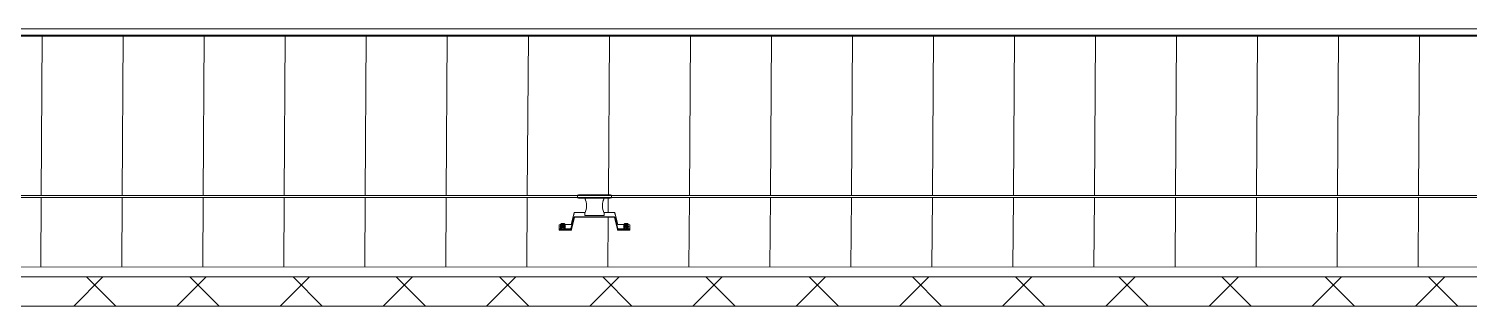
# Model space of a CAD drawing. Header units: millimetres. Extents: x 900982 to 1200730, y -305 to 27743.
# Drawn here: x 920833 to 926754, y 16569 to 17711 of the extents above; entities that cross this region are included whole.
import ezdxf

# ---------------------------------------------------------------- set-up
doc = ezdxf.new("R2010")
doc.units = ezdxf.units.MM
for name, color, linetype, lineweight in [('A-ROOF', 132, 'Continuous', 5), ('A-ROOF-PATT', 132, 'Continuous', 15), ('Q-SPCQ', 91, 'Continuous', 5)]:
    doc.layers.add(name, color=color, linetype=linetype, lineweight=lineweight)

# ---------------------------------------------------------------- blocks, each defined once
blk = doc.blocks.new('Static Line_Sayfa_Metal Deck_Pan Mount - Up to 15 _ pitch - Max 2 Users-1845519-SECTION - GRIDS 2A')
at = {"layer": 'Q-SPCQ'}
for p, q in [((1010152.4, 17024.9), (917357.6, 17024.9)), ((917357.6, 17016.9), (1010152.4, 17016.9)), ((923092.4, 17027.2), (923088.1, 17026.2)), ((923088.1, 17015.7), (923092.4, 17014.7)), ((923221.5, 17027.4), (923094.7, 17027.4)), ((923094.7, 17014.4), (923221.5, 17014.4)), ((923118.1, 17014.5), (923118.1, 17016.4)), ((923118.1, 17013.3), (923118.1, 17014.5)), ((923198.1, 17014.5), (923118.1, 17014.5)), ((923118.1, 17013.6), (923118.1, 17013.3)), ((923198.1, 17016.4), (923198.1, 17014.5)), ((923198.1, 17014.5), (923198.1, 17013.3)), ((923198.1, 17013.3), (923198.1, 17013.6)), ((923228.1, 17026.2), (923223.8, 17027.2)), ((923223.8, 17014.7), (923228.1, 17015.7)), ((923074.2, 16936.8), (923061.7, 16888.4)), ((923061.9, 16905.9), (923074.3, 16954.2)), ((923063.3, 16886.5), (923075.8, 16934.8)), ((923075.3, 16949.8), (923074.3, 16946)), ((923241, 16937.5), (923075.2, 16937.5)), ((923075.3, 16954.9), (923119.8, 16954.9)), ((923076.8, 16935.5), (923239.4, 16935.5)), ((923118.1, 16951.6), (923118.1, 16951.8)), ((923118.1, 16951.8), (923118.1, 16949.8)), ((923118.1, 16949.6), (923118.1, 16951.6)), ((923118.1, 16943.2), (923198.1, 16943.2)), ((923196.4, 16954.9), (923241.1, 16954.9)), ((923198.1, 16949.8), (923198.1, 16951.8)), ((923198.1, 16951.8), (923198.1, 16951.6)), ((923198.1, 16951.6), (923198.1, 16949.6)), ((923240.4, 16934.8), (923252.9, 16886.5)), ((923242, 16946.4), (923241.1, 16950.1)), ((923254.5, 16888.4), (923242, 16936.8)), ((923242.1, 16954.2), (923254.6, 16905.9)), ((923013.1, 16888.6), (923013.2, 16904.3)), ((923013.1, 16888.6), (923013.1, 16886.6)), ((923013.1, 16885.7), (923013.1, 16888.6)), ((923063.1, 16885.7), (923013.1, 16885.7)), ((923013.1, 16885.7), (923013.1, 16882.7)), ((923013.1, 16882.7), (923063.1, 16882.7)), ((923023.5, 16897.5), (923019, 16896.9)), ((923019.1, 16894.2), (923019.1, 16892.9)), ((923019.1, 16890.3), (923019.1, 16888.9)), ((923019.2, 16905.2), (923019.2, 16903.9)), ((923019.2, 16901.2), (923019.2, 16899.9)), ((923060.8, 16887.7), (923023.1, 16887.7)), ((923023.1, 16885.7), (923062.3, 16885.7)), ((923028.2, 16902.3), (923023.3, 16902.1)), ((923023.3, 16902.1), (923023.3, 16901.6)), ((923023.3, 16902.1), (923023.3, 16897.5)), ((923023.3, 16901.6), (923028.1, 16901.3)), ((923023.3, 16901.6), (923023.3, 16897)), ((923023.3, 16896.7), (923028.2, 16896.9)), ((923028.1, 16895.9), (923023.3, 16896.2)), ((923028.1, 16901.3), (923033, 16901.6)), ((923028.1, 16896.8), (923028.1, 16901.3)), ((923028.2, 16905.1), (923034.2, 16905.1)), ((923033, 16902.1), (923028.2, 16902.3)), ((923028.2, 16902.3), (923028.2, 16897.7)), ((923028.2, 16896.9), (923033, 16896.7)), ((923033, 16896.2), (923028.1, 16895.9)), ((923037.3, 16896.9), (923032.8, 16897.5)), ((923033, 16901.6), (923033, 16902.1)), ((923033, 16902.1), (923033, 16897.5)), ((923033, 16901.6), (923033, 16897)), ((923036, 16905.1), (923060.9, 16905.1)), ((923037.1, 16892.9), (923037.1, 16894.2)), ((923037.1, 16888.9), (923037.1, 16890.3)), ((923037.2, 16903.9), (923037.2, 16905.2)), ((923037.2, 16899.9), (923037.2, 16901.2)), ((923063.1, 16882.7), (923063.1, 16885.7)), ((923253.1, 16885.7), (923253.1, 16882.7)), ((923303.1, 16885.7), (923253.1, 16885.7)), ((923253.1, 16882.7), (923303.1, 16882.7)), ((923253.9, 16885.7), (923293.1, 16885.7)), ((923293.1, 16887.7), (923255.4, 16887.7)), ((923255.5, 16905.1), (923280.4, 16905.1)), ((923283.5, 16897.5), (923279, 16896.9)), ((923279.1, 16894.2), (923279.1, 16892.9)), ((923279.1, 16890.3), (923279.1, 16888.9)), ((923279.2, 16905.2), (923279.2, 16903.9)), ((923279.2, 16901.2), (923279.2, 16899.9)), ((923282.2, 16905.1), (923288.2, 16905.1)), ((923288.2, 16902.3), (923283.3, 16902.1)), ((923283.3, 16902.1), (923283.3, 16901.6)), ((923283.3, 16902.1), (923283.3, 16897.5)), ((923283.3, 16901.6), (923288.1, 16901.3)), ((923283.3, 16901.6), (923283.3, 16897)), ((923288.2, 16896.9), (923283.3, 16896.7)), ((923288.1, 16901.3), (923293, 16901.6)), ((923288.1, 16896.8), (923288.1, 16901.3)), ((923293, 16902.1), (923288.2, 16902.3)), ((923288.2, 16902.3), (923288.2, 16897.7)), ((923293, 16896.7), (923288.2, 16896.9)), ((923288.1, 16895.9), (923293, 16896.2)), ((923297.3, 16896.9), (923292.8, 16897.5)), ((923293, 16901.6), (923293, 16902.1)), ((923293, 16902.1), (923293, 16897.5)), ((923293, 16901.6), (923293, 16897)), ((923297.1, 16892.9), (923297.1, 16894.2)), ((923297.1, 16888.9), (923297.1, 16890.3)), ((923297.2, 16903.9), (923297.2, 16905.2)), ((923297.2, 16899.9), (923297.2, 16901.2)), ((923303.1, 16888.6), (923303.2, 16904.3)), ((923303.1, 16885.7), (923303.1, 16888.6)), ((923303.1, 16882.7), (923303.1, 16885.7)), ((923303.2, 16903.1), (923303.2, 16900.1))]:
    blk.add_line(p, q, dxfattribs=at)
at = {"layer": 'Q-SPCQ', "flags": 128}
for points in [[(923092.4, 17027.2), (923092.8, 17027.3), (923093.2, 17027.3), (923093.6, 17027.4), (923094, 17027.4), (923094.4, 17027.4), (923094.7, 17027.4)], [(923094.7, 17014.4), (923094.3, 17014.4), (923093.9, 17014.5), (923093.5, 17014.5), (923093.1, 17014.6), (923092.7, 17014.6), (923092.4, 17014.7)], [(923221.5, 17027.4), (923221.9, 17027.4), (923222.3, 17027.4), (923222.7, 17027.4), (923223.1, 17027.3), (923223.5, 17027.2), (923223.8, 17027.2)], [(923223.8, 17014.7), (923223.4, 17014.6), (923223, 17014.6), (923222.6, 17014.5), (923222.3, 17014.5), (923221.9, 17014.4), (923221.5, 17014.4)], [(923019.1, 16894.2), (923019.5, 16895.9), (923020.2, 16897), (923020.8, 16897.5), (923021.3, 16897.8), (923021.7, 16898), (923021.9, 16898.1), (923022.2, 16898.2), (923022.4, 16898.2), (923022.6, 16898.3), (923022.7, 16898.3), (923022.9, 16898.4), (923023, 16898.4), (923023.2, 16898.4), (923023.3, 16898.4), (923023.5, 16898.5), (923023.7, 16898.5), (923023.8, 16898.5), (923024, 16898.5), (923024.1, 16898.5), (923024.3, 16898.5), (923024.5, 16898.6), (923024.7, 16898.6), (923024.8, 16898.6), (923025, 16898.6), (923025.2, 16898.6), (923025.4, 16898.6), (923025.6, 16898.6), (923025.8, 16898.6), (923026, 16898.6), (923026.2, 16898.6), (923026.4, 16898.7), (923026.6, 16898.7), (923026.8, 16898.7), (923027, 16898.7), (923027.2, 16898.7), (923027.4, 16898.7), (923027.6, 16898.7), (923027.9, 16898.7), (923028.1, 16898.7), (923028.1, 16898.7)], [(923019.1, 16890.3), (923019.5, 16891.9), (923020.2, 16893), (923020.8, 16893.6), (923021.3, 16893.8), (923021.6, 16894), (923021.9, 16894.1), (923022.1, 16894.2), (923022.3, 16894.3), (923022.5, 16894.3), (923022.7, 16894.3), (923022.9, 16894.4), (923023, 16894.4), (923023.2, 16894.4), (923023.3, 16894.5), (923023.5, 16894.5), (923023.6, 16894.5), (923023.8, 16894.5), (923024, 16894.5), (923024.1, 16894.5), (923024.3, 16894.6), (923024.5, 16894.6), (923024.6, 16894.6), (923024.8, 16894.6), (923025, 16894.6), (923025.2, 16894.6), (923025.4, 16894.6), (923025.6, 16894.6), (923025.8, 16894.6), (923026, 16894.7), (923026.2, 16894.7), (923026.4, 16894.7), (923026.6, 16894.7), (923026.8, 16894.7), (923027, 16894.7), (923027.2, 16894.7), (923027.4, 16894.7), (923027.6, 16894.7), (923027.8, 16894.7), (923028, 16894.7), (923028.1, 16894.7)], [(923019.2, 16905.2), (923019.6, 16906.9), (923020.3, 16907.9), (923020.9, 16908.5), (923021.4, 16908.8), (923021.7, 16909), (923022, 16909.1), (923022.2, 16909.2), (923022.4, 16909.2), (923022.6, 16909.3), (923022.8, 16909.3), (923023, 16909.3), (923023.1, 16909.3), (923023.3, 16909.4), (923023.4, 16909.4), (923023.6, 16909.4), (923023.7, 16909.4), (923023.9, 16909.5), (923024.1, 16909.5), (923024.2, 16909.5), (923024.4, 16909.5), (923024.6, 16909.5), (923024.7, 16909.5), (923024.9, 16909.5), (923025.1, 16909.6), (923025.3, 16909.6), (923025.5, 16909.6), (923025.7, 16909.6), (923025.9, 16909.6), (923026.1, 16909.6), (923026.3, 16909.6), (923026.5, 16909.6), (923026.7, 16909.6), (923026.9, 16909.6), (923027.1, 16909.6), (923027.3, 16909.6), (923027.5, 16909.6), (923027.7, 16909.6), (923027.9, 16909.6), (923028.1, 16909.6), (923028.2, 16909.6)], [(923019.2, 16901.2), (923019.5, 16902.9), (923020.2, 16904), (923020.9, 16904.5), (923021.3, 16904.8), (923021.7, 16905), (923022, 16905.1), (923022.2, 16905.2), (923022.4, 16905.2), (923022.6, 16905.3), (923022.8, 16905.3), (923022.9, 16905.3), (923023.1, 16905.4), (923023.2, 16905.4), (923023.4, 16905.4), (923023.5, 16905.4), (923023.7, 16905.4), (923023.9, 16905.5), (923024, 16905.5), (923024.2, 16905.5), (923024.4, 16905.5), (923024.5, 16905.5), (923024.7, 16905.5), (923024.9, 16905.6), (923025.1, 16905.6), (923025.3, 16905.6), (923025.4, 16905.6), (923025.6, 16905.6), (923025.8, 16905.6), (923026, 16905.6), (923026.2, 16905.6), (923026.4, 16905.6), (923026.6, 16905.6), (923026.8, 16905.6), (923027.1, 16905.6), (923027.3, 16905.6), (923027.5, 16905.6), (923027.7, 16905.7), (923027.9, 16905.7), (923028.1, 16905.7), (923028.2, 16905.7)], [(923037.1, 16894.2), (923036.8, 16895.9), (923036.1, 16897), (923035.4, 16897.5), (923035, 16897.8), (923034.6, 16898), (923034.3, 16898.1), (923034.1, 16898.2), (923033.9, 16898.2), (923033.7, 16898.3), (923033.5, 16898.3), (923033.4, 16898.4), (923033.2, 16898.4), (923033.1, 16898.4), (923032.9, 16898.4), (923032.8, 16898.5), (923032.6, 16898.5), (923032.4, 16898.5), (923032.3, 16898.5), (923032.1, 16898.5), (923031.9, 16898.5), (923031.8, 16898.6), (923031.6, 16898.6), (923031.4, 16898.6), (923031.2, 16898.6), (923031.1, 16898.6), (923030.9, 16898.6), (923030.7, 16898.6), (923030.5, 16898.6), (923030.3, 16898.6), (923030.1, 16898.6), (923029.9, 16898.7), (923029.7, 16898.7), (923029.5, 16898.7), (923029.3, 16898.7), (923029, 16898.7), (923028.8, 16898.7), (923028.6, 16898.7), (923028.4, 16898.7), (923028.2, 16898.7), (923028.1, 16898.7)], [(923037.1, 16890.3), (923036.7, 16891.9), (923036, 16893), (923035.4, 16893.6), (923034.9, 16893.8), (923034.6, 16894), (923034.3, 16894.1), (923034.1, 16894.2), (923033.9, 16894.3), (923033.7, 16894.3), (923033.5, 16894.3), (923033.4, 16894.4), (923033.2, 16894.4), (923033, 16894.4), (923032.9, 16894.5), (923032.7, 16894.5), (923032.6, 16894.5), (923032.4, 16894.5), (923032.3, 16894.5), (923032.1, 16894.5), (923031.9, 16894.6), (923031.8, 16894.6), (923031.6, 16894.6), (923031.4, 16894.6), (923031.2, 16894.6), (923031, 16894.6), (923030.8, 16894.6), (923030.6, 16894.6), (923030.4, 16894.6), (923030.3, 16894.7), (923030.1, 16894.7), (923029.8, 16894.7), (923029.6, 16894.7), (923029.4, 16894.7), (923029.2, 16894.7), (923029, 16894.7), (923028.8, 16894.7), (923028.6, 16894.7), (923028.4, 16894.7), (923028.2, 16894.7), (923028.1, 16894.7)], [(923037.2, 16905.2), (923036.8, 16906.9), (923036.1, 16907.9), (923035.5, 16908.5), (923035, 16908.8), (923034.7, 16909), (923034.4, 16909.1), (923034.2, 16909.2), (923034, 16909.2), (923033.8, 16909.3), (923033.6, 16909.3), (923033.4, 16909.3), (923033.3, 16909.3), (923033.1, 16909.4), (923033, 16909.4), (923032.8, 16909.4), (923032.7, 16909.4), (923032.5, 16909.5), (923032.3, 16909.5), (923032.2, 16909.5), (923032, 16909.5), (923031.8, 16909.5), (923031.7, 16909.5), (923031.5, 16909.5), (923031.3, 16909.6), (923031.1, 16909.6), (923030.9, 16909.6), (923030.7, 16909.6), (923030.5, 16909.6), (923030.3, 16909.6), (923030.1, 16909.6), (923029.9, 16909.6), (923029.7, 16909.6), (923029.5, 16909.6), (923029.3, 16909.6), (923029.1, 16909.6), (923028.9, 16909.6), (923028.7, 16909.6), (923028.5, 16909.6), (923028.3, 16909.6), (923028.2, 16909.6)], [(923037.2, 16901.2), (923036.8, 16902.9), (923036.1, 16904), (923035.5, 16904.5), (923035, 16904.8), (923034.7, 16905), (923034.4, 16905.1), (923034.1, 16905.2), (923033.9, 16905.2), (923033.8, 16905.3), (923033.6, 16905.3), (923033.4, 16905.3), (923033.3, 16905.4), (923033.1, 16905.4), (923033, 16905.4), (923032.8, 16905.4), (923032.6, 16905.4), (923032.5, 16905.5), (923032.3, 16905.5), (923032.2, 16905.5), (923032, 16905.5), (923031.8, 16905.5), (923031.6, 16905.5), (923031.5, 16905.6), (923031.3, 16905.6), (923031.1, 16905.6), (923030.9, 16905.6), (923030.7, 16905.6), (923030.5, 16905.6), (923030.3, 16905.6), (923030.1, 16905.6), (923029.9, 16905.6), (923029.7, 16905.6), (923029.5, 16905.6), (923029.3, 16905.6), (923029.1, 16905.6), (923028.9, 16905.6), (923028.7, 16905.7), (923028.4, 16905.7), (923028.2, 16905.7), (923028.2, 16905.7)], [(923279.1, 16894.2), (923279.5, 16895.9), (923280.2, 16897), (923280.8, 16897.5), (923281.3, 16897.8), (923281.7, 16898), (923281.9, 16898.1), (923282.2, 16898.2), (923282.4, 16898.2), (923282.6, 16898.3), (923282.7, 16898.3), (923282.9, 16898.4), (923283, 16898.4), (923283.2, 16898.4), (923283.3, 16898.4), (923283.5, 16898.5), (923283.7, 16898.5), (923283.8, 16898.5), (923284, 16898.5), (923284.1, 16898.5), (923284.3, 16898.5), (923284.5, 16898.6), (923284.7, 16898.6), (923284.8, 16898.6), (923285, 16898.6), (923285.2, 16898.6), (923285.4, 16898.6), (923285.6, 16898.6), (923285.8, 16898.6), (923286, 16898.6), (923286.2, 16898.6), (923286.4, 16898.7), (923286.6, 16898.7), (923286.8, 16898.7), (923287, 16898.7), (923287.2, 16898.7), (923287.4, 16898.7), (923287.6, 16898.7), (923287.9, 16898.7), (923288.1, 16898.7), (923288.1, 16898.7)], [(923279.1, 16890.3), (923279.5, 16891.9), (923280.2, 16893), (923280.8, 16893.6), (923281.3, 16893.8), (923281.6, 16894), (923281.9, 16894.1), (923282.1, 16894.2), (923282.3, 16894.3), (923282.5, 16894.3), (923282.7, 16894.3), (923282.9, 16894.4), (923283, 16894.4), (923283.2, 16894.4), (923283.3, 16894.5), (923283.5, 16894.5), (923283.6, 16894.5), (923283.8, 16894.5), (923284, 16894.5), (923284.1, 16894.5), (923284.3, 16894.6), (923284.5, 16894.6), (923284.6, 16894.6), (923284.8, 16894.6), (923285, 16894.6), (923285.2, 16894.6), (923285.4, 16894.6), (923285.6, 16894.6), (923285.8, 16894.6), (923286, 16894.7), (923286.2, 16894.7), (923286.4, 16894.7), (923286.6, 16894.7), (923286.8, 16894.7), (923287, 16894.7), (923287.2, 16894.7), (923287.4, 16894.7), (923287.6, 16894.7), (923287.8, 16894.7), (923288, 16894.7), (923288.1, 16894.7)], [(923279.2, 16905.2), (923279.6, 16906.9), (923280.3, 16907.9), (923280.9, 16908.5), (923281.4, 16908.8), (923281.7, 16909), (923282, 16909.1), (923282.2, 16909.2), (923282.4, 16909.2), (923282.6, 16909.3), (923282.8, 16909.3), (923283, 16909.3), (923283.1, 16909.3), (923283.3, 16909.4), (923283.4, 16909.4), (923283.6, 16909.4), (923283.7, 16909.4), (923283.9, 16909.5), (923284.1, 16909.5), (923284.2, 16909.5), (923284.4, 16909.5), (923284.6, 16909.5), (923284.7, 16909.5), (923284.9, 16909.5), (923285.1, 16909.6), (923285.3, 16909.6), (923285.5, 16909.6), (923285.7, 16909.6), (923285.9, 16909.6), (923286.1, 16909.6), (923286.3, 16909.6), (923286.5, 16909.6), (923286.7, 16909.6), (923286.9, 16909.6), (923287.1, 16909.6), (923287.3, 16909.6), (923287.5, 16909.6), (923287.7, 16909.6), (923287.9, 16909.6), (923288.1, 16909.6), (923288.2, 16909.6)], [(923279.2, 16901.2), (923279.5, 16902.9), (923280.2, 16904), (923280.9, 16904.5), (923281.3, 16904.8), (923281.7, 16905), (923282, 16905.1), (923282.2, 16905.2), (923282.4, 16905.2), (923282.6, 16905.3), (923282.8, 16905.3), (923282.9, 16905.3), (923283.1, 16905.4), (923283.2, 16905.4), (923283.4, 16905.4), (923283.5, 16905.4), (923283.7, 16905.4), (923283.9, 16905.5), (923284, 16905.5), (923284.2, 16905.5), (923284.4, 16905.5), (923284.5, 16905.5), (923284.7, 16905.5), (923284.9, 16905.6), (923285.1, 16905.6), (923285.3, 16905.6), (923285.4, 16905.6), (923285.6, 16905.6), (923285.8, 16905.6), (923286, 16905.6), (923286.2, 16905.6), (923286.4, 16905.6), (923286.6, 16905.6), (923286.8, 16905.6), (923287.1, 16905.6), (923287.3, 16905.6), (923287.5, 16905.6), (923287.7, 16905.7), (923287.9, 16905.7), (923288.1, 16905.7), (923288.2, 16905.7)], [(923297.1, 16894.2), (923296.8, 16895.9), (923296.1, 16897), (923295.4, 16897.5), (923295, 16897.8), (923294.6, 16898), (923294.3, 16898.1), (923294.1, 16898.2), (923293.9, 16898.2), (923293.7, 16898.3), (923293.5, 16898.3), (923293.4, 16898.4), (923293.2, 16898.4), (923293.1, 16898.4), (923292.9, 16898.4), (923292.8, 16898.5), (923292.6, 16898.5), (923292.4, 16898.5), (923292.3, 16898.5), (923292.1, 16898.5), (923291.9, 16898.5), (923291.8, 16898.6), (923291.6, 16898.6), (923291.4, 16898.6), (923291.2, 16898.6), (923291.1, 16898.6), (923290.9, 16898.6), (923290.7, 16898.6), (923290.5, 16898.6), (923290.3, 16898.6), (923290.1, 16898.6), (923289.9, 16898.7), (923289.7, 16898.7), (923289.5, 16898.7), (923289.3, 16898.7), (923289, 16898.7), (923288.8, 16898.7), (923288.6, 16898.7), (923288.4, 16898.7), (923288.2, 16898.7), (923288.1, 16898.7)], [(923297.1, 16890.3), (923296.7, 16891.9), (923296, 16893), (923295.4, 16893.6), (923294.9, 16893.8), (923294.6, 16894), (923294.3, 16894.1), (923294.1, 16894.2), (923293.9, 16894.3), (923293.7, 16894.3), (923293.5, 16894.3), (923293.4, 16894.4), (923293.2, 16894.4), (923293, 16894.4), (923292.9, 16894.5), (923292.7, 16894.5), (923292.6, 16894.5), (923292.4, 16894.5), (923292.3, 16894.5), (923292.1, 16894.5), (923291.9, 16894.6), (923291.8, 16894.6), (923291.6, 16894.6), (923291.4, 16894.6), (923291.2, 16894.6), (923291, 16894.6), (923290.8, 16894.6), (923290.6, 16894.6), (923290.4, 16894.6), (923290.3, 16894.7), (923290.1, 16894.7), (923289.8, 16894.7), (923289.6, 16894.7), (923289.4, 16894.7), (923289.2, 16894.7), (923289, 16894.7), (923288.8, 16894.7), (923288.6, 16894.7), (923288.4, 16894.7), (923288.2, 16894.7), (923288.1, 16894.7)], [(923297.2, 16905.2), (923296.8, 16906.9), (923296.1, 16907.9), (923295.5, 16908.5), (923295, 16908.8), (923294.7, 16909), (923294.4, 16909.1), (923294.2, 16909.2), (923294, 16909.2), (923293.8, 16909.3), (923293.6, 16909.3), (923293.4, 16909.3), (923293.3, 16909.3), (923293.1, 16909.4), (923293, 16909.4), (923292.8, 16909.4), (923292.7, 16909.4), (923292.5, 16909.5), (923292.3, 16909.5), (923292.2, 16909.5), (923292, 16909.5), (923291.8, 16909.5), (923291.7, 16909.5), (923291.5, 16909.5), (923291.3, 16909.6), (923291.1, 16909.6), (923290.9, 16909.6), (923290.7, 16909.6), (923290.5, 16909.6), (923290.3, 16909.6), (923290.1, 16909.6), (923289.9, 16909.6), (923289.7, 16909.6), (923289.5, 16909.6), (923289.3, 16909.6), (923289.1, 16909.6), (923288.9, 16909.6), (923288.7, 16909.6), (923288.5, 16909.6), (923288.3, 16909.6), (923288.2, 16909.6)], [(923297.2, 16901.2), (923296.8, 16902.9), (923296.1, 16904), (923295.5, 16904.5), (923295, 16904.8), (923294.7, 16905), (923294.4, 16905.1), (923294.1, 16905.2), (923293.9, 16905.2), (923293.8, 16905.3), (923293.6, 16905.3), (923293.4, 16905.3), (923293.3, 16905.4), (923293.1, 16905.4), (923293, 16905.4), (923292.8, 16905.4), (923292.6, 16905.4), (923292.5, 16905.5), (923292.3, 16905.5), (923292.2, 16905.5), (923292, 16905.5), (923291.8, 16905.5), (923291.6, 16905.5), (923291.5, 16905.6), (923291.3, 16905.6), (923291.1, 16905.6), (923290.9, 16905.6), (923290.7, 16905.6), (923290.5, 16905.6), (923290.3, 16905.6), (923290.1, 16905.6), (923289.9, 16905.6), (923289.7, 16905.6), (923289.5, 16905.6), (923289.3, 16905.6), (923289.1, 16905.6), (923288.9, 16905.6), (923288.7, 16905.7), (923288.4, 16905.7), (923288.2, 16905.7), (923288.2, 16905.7)]]:
    blk.add_lwpolyline(points, dxfattribs=at)
at = {"layer": 'Q-SPCQ'}
for centre, major_axis, ratio, start_param, end_param in [((923088.1, 17020.9), (0, 5.22), 0.000553, 0.087266, 1.025648), ((923088.1, 17020.9), (0, 5.22), 0.000553, 1.238237, 2.040821), ((923088.1, 17020.9), (0, 5.22), 0.000553, 2.181662, 3.141462), ((923088.1, 17020.9), (0, 5.22), 0.000553, 3.141593, 3.228859), ((923055.4, 16982.7), (-70, 0.4), 0.996195, 3.429686, 3.60672), ((923055.4, 16982.5), (-70, 0.4), 0.996195, 2.689154, 3.60672), ((923260.9, 16982.5), (-70, 0.4), 0.996195, 5.830747, 6.748313), ((923260.9, 16982.7), (-70, 0.4), 0.996195, 5.830747, 6.009742), ((923228.1, 17020.9), (0, 5.22), 0.000553, 0.087266, 1.026113), ((923228.1, 17020.9), (0, 5.22), 0.000553, 1.238237, 2.040821), ((923228.1, 17020.9), (0, 5.22), 0.000553, 2.181662, 3.141593), ((923228.1, 17020.9), (0, 5.22), 0.000553, 3.141723, 3.228859), ((923075.2, 16936.5), (-1, 0.006), 0.996195, 4.718734, 6.03737), ((923075.3, 16953.9), (-1, 0.006), 0.996195, 4.938506, 6.03737), ((923076.8, 16934.5), (-1, 0.006), 0.996195, 4.718734, 6.037371), ((923055.4, 16982.7), (-70, 0.4), 0.996195, 2.689154, 2.918546), ((923118.1, 16950.2), (0, 7), 0.000553, 1.658063, 3.228859), ((923260.9, 16982.7), (-70, 0.4), 0.996195, 0.235736, 0.465127), ((923198.1, 16950.2), (0, 7), 0.000553, 1.658063, 3.228859), ((923239.4, 16934.5), (-1, 0.006), 0.996195, 3.400097, 4.718734), ((923241.1, 16953.9), (-1, 0.006), 0.996195, 3.400097, 4.718734), ((923241, 16936.5), (-1, 0.006), 0.996195, 3.400097, 4.498961), ((923023.1, 16888.6), (10, 0), 0.087156, 3.141593, 4.711834), ((923023.1, 16886.6), (10, 0), 0.087156, 3.141593, 4.711834), ((923023.2, 16904.3), (10, 0), 0.087156, 2.09384, 3.141038), ((923028.2, 16896.4), (11, 0), 0.087156, 1.570241, 3.664636), ((923028.1, 16888.9), (9, 0), 0.087156, 1.915454, 4.711834), ((923028.2, 16899.9), (9, 0), 0.087156, 1.915454, 4.711834), ((923028.1, 16892.9), (9, 0), 0.087156, 1.570241, 3.664636), ((923028.2, 16903.9), (9, 0), 0.087156, 1.915454, 3.664636), ((923028.1, 16892.9), (9, 0), 0.087156, 5.759031, 7.853427), ((923028.1, 16888.9), (9, 0), 0.087156, 4.711834, 7.509336), ((923028.2, 16903.9), (9, 0), 0.087156, 5.759031, 7.853427), ((923028.2, 16903.9), (9, 0), 0.087156, 4.711834, 5.576632), ((923028.2, 16899.9), (9, 0), 0.087156, 4.711834, 7.853427), ((923028.2, 16896.4), (11, 0), 0.087156, 5.759031, 7.853427), ((923060.8, 16888.7), (-1, 0.006), 0.996195, 1.577141, 2.895778), ((923060.9, 16906.1), (-1, 0.006), 0.996195, 1.577141, 2.895778), ((923062.3, 16886.7), (-1, 0.006), 0.996195, 1.577141, 2.895778), ((923253.9, 16886.7), (-1, 0.006), 0.996195, 0.258504, 1.577141), ((923255.4, 16888.7), (-1, 0.006), 0.996195, 0.258504, 1.577141), ((923255.5, 16906.1), (-1, 0.006), 0.996195, 0.258504, 1.577141), ((923288.2, 16896.4), (11, 0), 0.087156, 1.570241, 3.664636), ((923288.1, 16888.9), (9, 0), 0.087156, 1.915454, 4.711834), ((923288.2, 16903.9), (9, 0), 0.087156, 1.571576, 3.664636), ((923288.2, 16899.9), (9, 0), 0.087156, 1.570241, 4.711834), ((923288.1, 16892.9), (9, 0), 0.087156, 1.915454, 3.664636), ((923288.2, 16903.9), (9, 0), 0.087156, 3.838502, 4.711834), ((923288.1, 16892.9), (9, 0), 0.087156, 5.759031, 7.853427), ((923288.1, 16892.9), (9, 0), 0.087156, 4.711834, 5.576632), ((923288.1, 16888.9), (9, 0), 0.087156, 4.711834, 7.853427), ((923288.2, 16903.9), (9, 0), 0.087156, 4.711834, 5.576632), ((923288.2, 16899.9), (9, 0), 0.087156, 4.711834, 7.853427), ((923288.2, 16896.4), (11, 0), 0.087156, 5.759031, 7.853427), ((923288.2, 16903.9), (9, 0), 0.087156, 5.759031, 7.509336), ((923293.1, 16888.6), (10, 0), 0.087156, 4.711834, 6.28263), ((923293.1, 16886.6), (10, 0), 0.087156, 4.711834, 6.28263), ((923293.2, 16904.3), (10, 0), 0.087156, 0, 1.046642)]:
    blk.add_ellipse(centre, major_axis=major_axis, ratio=ratio, start_param=start_param, end_param=end_param, dxfattribs=at)
for points in [[(923028.2, 16897.7), (923027.4, 16897.8), (923025.7, 16897.8), (923024.1, 16897.6), (923023.3, 16897.5)], [(923023.3, 16897.5), (923023.3, 16897.5), (923023.3, 16897.4), (923023.3, 16897.2), (923023.3, 16897)], [(923023.3, 16897), (923024.1, 16897.1), (923025.7, 16897.1), (923027.3, 16896.9), (923028.1, 16896.8)], [(923033, 16897.5), (923032.2, 16897.6), (923030.6, 16897.8), (923029, 16897.8), (923028.2, 16897.7)], [(923028.1, 16896.8), (923029, 16896.9), (923030.6, 16897.1), (923032.2, 16897.1), (923033, 16897)], [(923033, 16897), (923033, 16897.2), (923033, 16897.4), (923033, 16897.5), (923033, 16897.5)], [(923283.3, 16897.5), (923284.1, 16897.6), (923285.7, 16897.8), (923287.4, 16897.8), (923288.2, 16897.7)], [(923283.3, 16897), (923283.3, 16897.2), (923283.3, 16897.4), (923283.3, 16897.5), (923283.3, 16897.5)], [(923288.1, 16896.8), (923287.3, 16896.9), (923285.7, 16897.1), (923284.1, 16897.1), (923283.3, 16897)], [(923288.2, 16897.7), (923289, 16897.8), (923290.6, 16897.8), (923292.2, 16897.6), (923293, 16897.5)], [(923293, 16897), (923292.2, 16897.1), (923290.6, 16897.1), (923289, 16896.9), (923288.1, 16896.8)], [(923293, 16897.5), (923293, 16897.5), (923293, 16897.4), (923293, 16897.2), (923293, 16897)]]:
    blk.add_open_spline(points, degree=3, dxfattribs=at)
blk = doc.blocks.new('Ridge Capping - Ridge Capping-1882401-SECTION - GRIDS 2A')
at = {"layer": 'A-ROOF'}
for p, q in [((1021760.8, 17710.8), (910524.5, 17710.9)), ((910524.4, 17684.7), (1021760.8, 17684.7)), ((910524.4, 17681), (1021760.8, 17681))]:
    blk.add_line(p, q, dxfattribs=at)

msp = doc.modelspace()

# ---------------------------------------------------------------- hatches: boundary and pattern name
at = {"layer": 'A-ROOF-PATT', "lineweight": 5}
h = msp.add_hatch(dxfattribs=at)
h.set_pattern_fill('FP_3', color=256, style=0, pattern_type=2)
h.set_pattern_definition([(89.638, (-19.27, 413459.42), (-332.99965, -0.00109), [])])
h.paths.add_polyline_path([(1013396.2, 17006.6), (1013396.2, 17007.8), (1013387.2, 17007.8)])
h.paths.add_polyline_path([(1013258.7, 17008.2), (1013258.7, 17006.7), (1013256, 17007.9)])
h.paths.add_polyline_path([(914851.3, 17009), (914851.3, 17010.2), (914842.3, 17010.1)])
h.paths.add_polyline_path([(914713.8, 17009.7), (914713.8, 17008.2), (914710.3, 17009.3)])
h.paths.add_polyline_path([(913942.5, 17006.1), (913942.5, 17007.4), (913932.6, 17007.3)])
h.paths.add_polyline_path([(911611.8, 17018.4), (911608.4, 17009.3), (911607.4, 17019.2), (911610.3, 17018.7)])
h.paths.add_polyline_path([(911615.8, 17016.6), (911610.4, 17009), (911613, 17017.9)])
h.paths.add_polyline_path([(911619.2, 17013.8), (911613.8, 17011.7), (911615.8, 17016.6)])
h.paths.add_polyline_path([(913561.9, 17011.2), (913561.9, 17012.3), (913564.6, 17011.4)])
h.paths.add_polyline_path([(915661.9, 17018.2), (915661.9, 17019.3), (915667.1, 17018.5)])
h.paths.add_polyline_path([(916201.2, 17020), (916211.3, 17021.1), (916206.5, 17020.3)])
h.paths.add_polyline_path([(916649.4, 17021.6), (916649.4, 17022.5), (916653, 17021.7)])
h.paths.add_polyline_path([(1012106.7, 17017.2), (1012106.7, 17018.4), (1012108.3, 17017.3)])
h.paths.add_polyline_path([(1014206.8, 17010.5), (1014206.8, 17011.6), (1014210.6, 17010.7)])
h.paths.add_polyline_path([(1014746.1, 17008.7), (1014756.2, 17009.8), (1014750, 17008.9)])
h.paths.add_polyline_path([(1015890.8, 17013.8), (1015899.7, 17005.4), (1015898.2, 17003.2), (1015903.5, 17000.6), (1015899.7, 16998.4), (1015898.2, 16996.5), (1015903.5, 16994.3), (1015908.8, 16996.5), (1015911, 17001.8), (1015910, 17015.7), (1015905.4, 17009.3), (1015903.5, 17009.3), (1015901.5, 17009), (1015899.2, 17009), (1015898.2, 17007.1), (1015894.2, 17010.7)])
h.paths.add_polyline_path([(1016226.9, 16735), (1016226.9, 16878.7), (1016096.9, 16878.7), (1016096.9, 16881.7), (1015965, 16881.7), (1015965, 16878.7), (1015936.8, 16878.7), (1015936.8, 16881.7), (1015804.9, 16881.7), (1015804.9, 16878.7), (1015674.9, 16878.7), (1015675, 16952.5), (1015886, 16953.7), (1015885.4, 16999.3), (1015821.4, 16998.6), (1015631, 16999.3), (1015403.7, 17000), (1015373, 16999.8), (1014892.4, 17001.6), (1014802.5, 17001.7), (1013948.7, 17005.5), (1013881.3, 17005.1), (1013836.3, 17004.9), (1013289.4, 17007.3), (1013287.9, 17007.9), (1013227.2, 17007.3), (1013139.8, 17007.7), (1013078.6, 17007.3), (1010221.4, 17017), (1010221.4, 17015.7), (1010191.4, 17014.5), (1010186, 16998.3), (1010184.2, 16982.5), (1010186, 16966.6), (1010191.4, 16954.9), (1010234.4, 16954.9), (1010232.7, 16935.5), (1010068.5, 16937.5), (1010068.6, 16954.9), (1010113.1, 16954.9), (1010116.8, 16966.6), (1010118.6, 16982.5), (1010116.8, 16998.3), (1010111.4, 17014.5), (1010081.4, 17015.7), (1010081.4, 17017), (1004415.3, 17015.7), (1004415.3, 17014.5), (1004391.8, 17014.5), (1004386.4, 16998.3), (1004384.6, 16982.5), (1004386.5, 16966.6), (1004391.9, 16954.9), (1004434.8, 16954.9), (1004433.2, 16935.5), (1004268.9, 16937.5), (1004269, 16954.9), (1004313.6, 16954.9), (1004317.3, 16966.6), (1004319.1, 16982.5), (1004317.3, 16998.3), (1004311.9, 17014.5), (1004281.9, 17015.7), (1004281.9, 17017), (998615.7, 17015.7), (998615.7, 17014.5), (998592.3, 17014.5), (998586.9, 16998.3), (998585.1, 16982.5), (998586.9, 16966.6), (998592.3, 16954.9), (998635.3, 16954.9), (998633.6, 16935.5), (998469.4, 16937.5), (998469.5, 16954.9), (998514, 16954.9), (998517.7, 16966.6), (998519.5, 16982.5), (998517.7, 16998.3), (998512.3, 17014.5), (998482.3, 17015.7), (998482.3, 17017), (992816.2, 17015.7), (992816.2, 17014.5), (992792.7, 17014.5), (992787.3, 16998.3), (992785.5, 16982.5), (992787.3, 16966.6), (992792.8, 16954.9), (992835.7, 16954.9), (992834.1, 16935.5), (992669.8, 16937.5), (992669.9, 16954.9), (992714.5, 16954.9), (992718.2, 16966.6), (992720, 16982.5), (992718.2, 16998.3), (992712.8, 17014.5), (992682.7, 17015.7), (992682.7, 17017), (987016.6, 17015.7), (987016.6, 17014.5), (986993.2, 17014.5), (986987.8, 16998.3), (986986, 16982.5), (986987.8, 16966.6), (986993.2, 16954.9), (987036.2, 16954.9), (987034.5, 16935.5), (986870.3, 16937.5), (986870.4, 16954.9), (986914.9, 16954.9), (986918.6, 16966.6), (986920.4, 16982.5), (986916.4, 17005), (986913.2, 17014.5), (986883.2, 17015.7), (986883.2, 17017), (981217.1, 17015.7), (981217.1, 17014.5), (981193.6, 17014.5), (981188.2, 16998.3), (981186.4, 16982.5), (981188.2, 16966.6), (981193.6, 16954.9), (981236.6, 16954.9), (981235, 16935.5), (981070.7, 16937.5), (981070.8, 16954.9), (981115.4, 16954.9), (981119.1, 16966.6), (981120.9, 16982.5), (981119.1, 16998.3), (981113.6, 17014.5), (981083.6, 17015.7), (981083.6, 17017), (975417.5, 17015.7), (975417.5, 17014.5), (975394.1, 17014.5), (975388.7, 16998.3), (975386.9, 16982.5), (975388.7, 16966.6), (975394.1, 16954.9), (975437.1, 16954.9), (975435.4, 16935.5), (975271.2, 16937.5), (975271.3, 16954.9), (975315.8, 16954.9), (975319.5, 16966.6), (975321.3, 16982.5), (975319.5, 16998.3), (975314.1, 17014.5), (975284.1, 17015.7), (975284.1, 17017), (969617.9, 17015.7), (969617.9, 17014.5), (969594.5, 17014.5), (969589.1, 16998.3), (969587.3, 16982.5), (969589.1, 16966.6), (969594.5, 16954.9), (969637.5, 16954.9), (969635.9, 16935.5), (969471.6, 16937.5), (969471.7, 16954.9), (969516.2, 16954.9), (969519.9, 16966.6), (969521.8, 16982.5), (969519.9, 16998.3), (969514.5, 17014.5), (969484.5, 17015.7), (969484.5, 17017), (963818.4, 17015.7), (963817.1, 17014.5), (963795, 17014.5), (963789.6, 16998.3), (963787.8, 16982.5), (963789.6, 16966.6), (963795, 16954.9), (963838, 16954.9), (963836.3, 16935.5), (963672.1, 16937.5), (963672.2, 16954.9), (963716.7, 16954.9), (963720.4, 16966.6), (963722.2, 16982.5), (963720.4, 16998.3), (963715, 17014.5), (963685, 17015.7), (963685, 17017), (958018.8, 17015.7), (958018.8, 17014.5), (957995.4, 17014.5), (957990, 16998.3), (957988.2, 16982.5), (957990, 16966.6), (957995.4, 16954.9), (958038.4, 16954.9), (958036.8, 16935.5), (957872.5, 16937.5), (957872.6, 16954.9), (957917.1, 16954.9), (957920.8, 16966.6), (957922.7, 16982.5), (957920.8, 16998.3), (957915.4, 17014.5), (957885.4, 17015.7), (957885.4, 17017), (952219.3, 17015.7), (952219.3, 17014.5), (952195.9, 17014.5), (952190.5, 16998.3), (952188.6, 16982.5), (952190.5, 16966.6), (952195.9, 16954.9), (952238.9, 16954.9), (952237.2, 16935.5), (952073, 16937.5), (952073.1, 16954.9), (952117.6, 16954.9), (952121.3, 16966.6), (952123.1, 16982.5), (952121.3, 16998.3), (952115.9, 17014.5), (952085.9, 17015.7), (952085.9, 17017), (946419.7, 17015.7), (946419.7, 17014.5), (946396.3, 17014.5), (946390.9, 16998.3), (946389.1, 16982.5), (946390.9, 16966.6), (946396.3, 16954.9), (946439.3, 16954.9), (946437.6, 16935.5), (946273.4, 16937.5), (946273.5, 16954.9), (946318, 16954.9), (946321.7, 16966.6), (946323.6, 16982.5), (946321.7, 16998.3), (946316.3, 17014.5), (946286.3, 17015.7), (946286.3, 17017), (940620.2, 17015.7), (940620.2, 17014.5), (940596.8, 17014.5), (940590.1, 16987.5), (940590.1, 16977.4), (940591.4, 16966.6), (940596.8, 16954.9), (940639.8, 16954.9), (940638.1, 16935.5), (940473.9, 16937.5), (940474, 16954.9), (940518.5, 16954.9), (940522.2, 16966.6), (940524, 16982.5), (940522.2, 16998.3), (940516.8, 17014.5), (940486.8, 17015.7), (940486.8, 17017), (934820.6, 17015.7), (934820.6, 17014.5), (934797.2, 17014.5), (934791.8, 16998.3), (934790, 16982.5), (934791.8, 16966.6), (934797.2, 16954.9), (934840.2, 16954.9), (934838.5, 16935.5), (934674.3, 16937.5), (934674.4, 16954.9), (934719.6, 16957), (934722.6, 16966.6), (934724.5, 16982.5), (934719.6, 17007.5), (934717.2, 17014.5), (934687.2, 17015.7), (934687.2, 17017), (929021.1, 17015.7), (929021.1, 17014.5), (928997.7, 17014.5), (928992.3, 16998.3), (928990.4, 16982.5), (928992.3, 16966.6), (928997.7, 16954.9), (929040.7, 16954.9), (929039, 16935.5), (928874.8, 16937.5), (928874.9, 16954.9), (928919.4, 16954.9), (928923.1, 16966.6), (928924.9, 16982.5), (928923.1, 16998.3), (928917.7, 17014.5), (928887.7, 17015.7), (928887.7, 17017), (923221.5, 17015.7), (923221.5, 17014.5), (923198.1, 17014.5), (923192.7, 16998.3), (923190.9, 16982.5), (923192.7, 16966.6), (923198.1, 16954.9), (923241.1, 16954.9), (923239.4, 16935.5), (923075.2, 16937.5), (923075.3, 16954.9), (923119.8, 16954.9), (923123.5, 16966.6), (923125.4, 16982.5), (923123.5, 16998.3), (923118.1, 17014.5), (923088.1, 17015.7), (923088.1, 17017), (917422, 17015.7), (917422, 17014.5), (917398.6, 17014.5), (917393.2, 16998.3), (917391.3, 16982.5), (917393.2, 16966.6), (917398.6, 16954.9), (917441.5, 16954.9), (917439.9, 16935.5), (917275.7, 16937.5), (917275.8, 16954.9), (917320.3, 16954.9), (917324, 16966.6), (917325.8, 16982.5), (917324, 16998.3), (917318.6, 17014.5), (917288.6, 17015.7), (917288.6, 17016.8), (917088.9, 17016.5), (916864.9, 17015.4), (916841.8, 17015.3), (916819.3, 17016), (916684.5, 17015.1), (916662, 17014.7), (915493.6, 17010.8), (913999.5, 17007), (913988.2, 17006.2), (913908.8, 17006.1), (913875.9, 17005.5), (913205.2, 17003.4), (912990, 17003.7), (912960.6, 17002.6), (912550.2, 17001.4), (912494, 17001.1), (912315.3, 17001.7), (912308.9, 17001.3), (912291.8, 17001.2), (912258.1, 17000.2), (911624, 16998.3), (911624, 16952.5), (911835.1, 16952.5), (911835, 16878.7), (911705, 16878.7), (911705, 16881.7), (911573.1, 16881.7), (911573.1, 16878.7), (911544.9, 16878.7), (911544.9, 16881.7), (911413, 16881.7), (911413, 16878.7), (911283, 16878.7), (911283.1, 16952.5), (911494, 16953.7), (911494, 16955.6), (911503.9, 16971.7), (911598.9, 17017.2), (911601.2, 16996.5), (911606.5, 16994.3), (911611.8, 16996.5), (911619, 16999.6), (911606.5, 17002.7), (911610.3, 17005.4), (911614.2, 17007.1), (911620.3, 17012.4), (911624.5, 17006.1), (911651.5, 17005.8), (911685.2, 17005.7), (911805.4, 17006.3), (912021, 17007.1), (912188.8, 17007.9), (916690.7, 17021.8), (916740.1, 17022.6), (916808.1, 17022.8), (916931.7, 17023.5), (917295.2, 17026.7), (917295.2, 17027.4), (917422, 17027.4), (917422, 17026.1), (923221.5, 17027.4), (923221.5, 17026.1), (928894.3, 17026.7), (928894.3, 17027.4), (929027.7, 17026.1), (929027.7, 17024.9), (934693.8, 17026.7), (934693.8, 17027.4), (934820.6, 17027.4), (934820.6, 17026.1), (940620.2, 17027.4), (940620.2, 17026.1), (946292.9, 17026.7), (946292.9, 17027.4), (946426.3, 17026.7), (946426.3, 17024.9), (952092.5, 17026.7), (952092.5, 17027.4), (952225.9, 17026.7), (952225.9, 17024.9), (957892, 17026.7), (957892, 17027.4), (958025.4, 17026.7), (958025.4, 17024.9), (963691.6, 17026.7), (963691.6, 17027.4), (963825, 17026.7), (963825, 17024.9), (969491.1, 17026.7), (969491.1, 17027.4), (969617.9, 17027.4), (969617.9, 17026.1), (975417.5, 17027.4), (975417.5, 17026.1), (987016.6, 17027.4), (987016.6, 17026.1), (992816.2, 17027.4), (992816.2, 17026.1), (998488.9, 17026.7), (998488.9, 17027.4), (998622.3, 17026.7), (998622.3, 17024.9), (1004288.4, 17026.7), (1004288.4, 17027.4), (1004421.9, 17026.1), (1004421.9, 17024.9), (1010088, 17026.7), (1010088, 17027.4), (1010214.8, 17027.4), (1010214.8, 17026.1), (1010241.3, 17023.9), (1010350.2, 17023.9), (1010565.9, 17023.3), (1010733.7, 17023), (1015094.6, 17007.8), (1015129.5, 17008.5), (1015886.5, 17006.2), (1015890.8, 17013.8), (1015899.7, 17018.7), (1015908.8, 17018.3), (1015912, 17017.5), (1016009.4, 16969.2), (1016016, 16952.5), (1016227, 16952.5), (1016226.9, 16881.7)])
h.paths.add_polyline_path([(910465.4, 16729.9), (1022093.5, 16735.3), (1022093.3, 16752.8), (1021788.1, 16757.9), (1021771.2, 16752.8), (1021760.8, 16752.8), (1021760.8, 17681), (910524.4, 17681), (910524.4, 17705), (910471.7, 16833.1)])
h.paths.add_polyline_path([(1010270.9, 16882.7), (1010246.4, 16882.7), (1010245.7, 16888.4), (1010235.2, 16936.8), (1010235.3, 16954.2), (1010248.8, 16905.1), (1010273.7, 16905.1), (1010273.4, 16907.7), (1010286.2, 16907.6), (1010289.5, 16907.3), (1010289.6, 16904.9), (1010296.5, 16902.2), (1010296.4, 16882.7)])
h.paths.add_polyline_path([(1010021.5, 16906.2), (1010021.5, 16905.1), (1010023.8, 16905.8)])
h.paths.add_polyline_path([(1010056.4, 16882.7), (1010006.4, 16882.7), (1010006.5, 16904.3), (1010013.7, 16905.1), (1010015.7, 16907.6), (1010054.2, 16904.3), (1010056.5, 16911.1), (1010067.6, 16954.2), (1010067.6, 16929.2), (1010056.4, 16885.7)])
h.paths.add_polyline_path([(992622.8, 16906.2), (992622.8, 16905.1), (992625.2, 16905.8)])
h.paths.add_polyline_path([(992657.7, 16882.7), (992607.7, 16882.7), (992607.8, 16904.3), (992615, 16905.1), (992615, 16907.7), (992655.5, 16904.3), (992657.8, 16911.1), (992669, 16954.2), (992669, 16929.2), (992657.7, 16885.7)])
h.paths.add_polyline_path([(986823.3, 16906.2), (986823.3, 16905.1), (986825.6, 16905.8)])
h.paths.add_polyline_path([(986858.2, 16882.7), (986808.2, 16882.7), (986808.3, 16904.3), (986815.4, 16905.1), (986815.5, 16907.7), (986856, 16904.3), (986858.3, 16911.1), (986869.4, 16954.2), (986869.4, 16929.2), (986858.2, 16885.7)])
h.paths.add_polyline_path([(998422.4, 16906.2), (998422.4, 16905.1), (998424.7, 16905.8)])
h.paths.add_polyline_path([(998407.3, 16882.7), (998407.4, 16904.3), (998414.5, 16905.1), (998414.6, 16907.7), (998455.1, 16904.3), (998457.4, 16911.1), (998468.5, 16954.2), (998468.5, 16929.2), (998457.3, 16882.7)])
h.paths.add_polyline_path([(998647.3, 16882.7), (998646.6, 16888.4), (998636.1, 16936.8), (998636.2, 16954.2), (998649.7, 16905.1), (998674.5, 16905.1), (998674.3, 16907.7), (998682.4, 16907.3), (998690.4, 16907.3), (998690.5, 16904.9), (998697.4, 16902.2), (998697.3, 16882.7)])
h.paths.add_polyline_path([(1004446.8, 16882.7), (1004446.1, 16888.4), (1004435.7, 16936.8), (1004435.8, 16954.2), (1004449.3, 16905.1), (1004474.1, 16905.1), (1004473.8, 16907.7), (1004481.9, 16907.3), (1004490, 16907.3), (1004490, 16904.9), (1004496.9, 16902.2), (1004496.8, 16882.7)])
h.paths.add_polyline_path([(992847.7, 16882.7), (992847, 16888.4), (992836.6, 16936.8), (992836.7, 16954.2), (992850.2, 16905.1), (992875, 16905.1), (992874.7, 16907.7), (992882.8, 16907.3), (992890.9, 16907.3), (992890.9, 16904.9), (992897.8, 16902.2), (992897.7, 16882.7)])
h.paths.add_polyline_path([(1004221.9, 16906.2), (1004221.9, 16905.1), (1004224.3, 16905.8)])
h.paths.add_polyline_path([(1004206.8, 16882.7), (1004206.9, 16904.3), (1004214.1, 16905.1), (1004214.1, 16907.7), (1004254.6, 16904.3), (1004256.9, 16911.1), (1004268.1, 16954.2), (1004268.1, 16929.2), (1004256.8, 16882.7)])
h.paths.add_polyline_path([(981023.7, 16906.2), (981023.7, 16905.1), (981026.1, 16905.8)])
h.paths.add_polyline_path([(981045.8, 16882.7), (981008.6, 16882.7), (981008.7, 16904.3), (981015.9, 16905.1), (981015.9, 16907.7), (981056.4, 16904.3), (981058.7, 16911.1), (981069.9, 16954.2), (981069.9, 16929.2), (981058.6, 16882.7)])
h.paths.add_polyline_path([(969424.6, 16906.2), (969424.6, 16905.1), (969426.9, 16905.8)])
h.paths.add_polyline_path([(969432.4, 16882.7), (969409.5, 16882.7), (969409.6, 16904.3), (969416.8, 16905.1), (969416.8, 16907.7), (969457.3, 16904.3), (969459.6, 16911.1), (969470.8, 16954.2), (969470.8, 16929.2), (969459.5, 16882.7)])
h.paths.add_polyline_path([(981298.6, 16882.7), (981248.6, 16882.7), (981247.9, 16888.4), (981237.5, 16936.8), (981237.6, 16954.2), (981251.1, 16905.1), (981275.9, 16905.1), (981275.6, 16907.7), (981283.7, 16907.3), (981291.8, 16907.3), (981291.8, 16904.9), (981298.7, 16902.2), (981298.6, 16885.7)])
h.paths.add_polyline_path([(975449.1, 16882.7), (975448.4, 16888.4), (975437.9, 16936.8), (975438, 16954.2), (975451.5, 16905.1), (975476.3, 16905.1), (975476.1, 16907.7), (975484.2, 16907.3), (975492.2, 16907.3), (975492.3, 16904.9), (975499.2, 16902.2), (975499.1, 16882.7)])
h.paths.add_polyline_path([(987048.2, 16882.7), (987047.5, 16888.4), (987037, 16936.8), (987037.1, 16954.2), (987050.6, 16905.1), (987075.4, 16905.1), (987075.2, 16907.7), (987083.3, 16907.3), (987091.3, 16907.3), (987091.4, 16904.9), (987098.3, 16902.2), (987098.2, 16882.7)])
h.paths.add_polyline_path([(975224.2, 16906.2), (975224.2, 16905.1), (975226.5, 16905.8)])
h.paths.add_polyline_path([(975209.1, 16882.7), (975209.2, 16904.3), (975216.3, 16905.1), (975216.4, 16907.7), (975256.8, 16904.3), (975259.2, 16911.1), (975270.3, 16954.2), (975270.3, 16929.2), (975259.1, 16882.7)])
h.paths.add_polyline_path([(957825.5, 16906.2), (957825.5, 16905.1), (957827.8, 16905.8)])
h.paths.add_polyline_path([(957810.4, 16882.7), (957810.5, 16904.3), (957817.7, 16905.1), (957818.9, 16907.7), (957858.2, 16904.3), (957860.5, 16911.1), (957871.7, 16954.2), (957871.7, 16929.2), (957860.4, 16882.7), (957818.9, 16882.7)])
h.paths.add_polyline_path([(963625.1, 16906.2), (963625.1, 16905.1), (963627.4, 16905.8)])
h.paths.add_polyline_path([(963660, 16882.7), (963610, 16882.7), (963610.1, 16904.3), (963617.2, 16905.1), (963617.3, 16907.7), (963657.7, 16904.3), (963660.1, 16911.1), (963671.2, 16954.2), (963671.2, 16929.2), (963660, 16885.7)])
h.paths.add_polyline_path([(969699.5, 16882.7), (969649.5, 16882.7), (969648.8, 16888.4), (969638.4, 16936.8), (969638.5, 16954.2), (969651.9, 16905.1), (969676.8, 16905.1), (969676.5, 16907.7), (969687.6, 16907.5), (969692.7, 16907.3), (969692.7, 16904.9), (969699.6, 16902.2), (969699.5, 16885.7)])
h.paths.add_polyline_path([(952026, 16906.2), (952026, 16905.1), (952028.3, 16905.8)])
h.paths.add_polyline_path([(952010.9, 16882.7), (952011, 16904.3), (952018.1, 16905.1), (952018.2, 16907.7), (952058.6, 16904.3), (952061, 16911.1), (952072.1, 16954.2), (952072.1, 16929.2), (952060.9, 16882.7)])
h.paths.add_polyline_path([(958050.4, 16882.7), (958049.7, 16888.4), (958039.3, 16936.8), (958039.4, 16954.2), (958052.8, 16905.1), (958077.7, 16905.1), (958077.4, 16907.7), (958085.5, 16907.3), (958093.6, 16907.3), (958093.6, 16904.9), (958100.5, 16902.2), (958100.4, 16882.7)])
h.paths.add_polyline_path([(963850, 16882.7), (963849.3, 16888.4), (963838.8, 16936.8), (963838.9, 16954.2), (963852.4, 16905.1), (963877.2, 16905.1), (963877, 16907.7), (963885.1, 16907.3), (963893.1, 16907.3), (963893.2, 16904.9), (963900.1, 16902.2), (963900, 16882.7)])
h.paths.add_polyline_path([(940651.8, 16882.7), (940651, 16888.4), (940640.6, 16936.8), (940640.7, 16954.2), (940654.2, 16905.1), (940679, 16905.1), (940678.8, 16907.7), (940686.9, 16907.3), (940694.9, 16907.3), (940695, 16904.9), (940701.9, 16902.2), (940701.8, 16882.7)])
h.paths.add_polyline_path([(946451.3, 16882.7), (946450.6, 16888.4), (946440.2, 16936.8), (946440.3, 16954.2), (946453.7, 16905.1), (946478.6, 16905.1), (946478.3, 16907.7), (946486.4, 16907.3), (946494.5, 16907.3), (946494.5, 16904.9), (946501.4, 16902.2), (946501.3, 16882.7), (946460.7, 16882.7)])
h.paths.add_polyline_path([(946226.4, 16906.2), (946226.4, 16905.1), (946228.7, 16905.8)])
h.paths.add_polyline_path([(946261.3, 16882.7), (946211.3, 16882.7), (946211.4, 16904.3), (946218.6, 16905.1), (946218.6, 16907.7), (946259.1, 16904.3), (946261.4, 16911.1), (946272.6, 16954.2), (946272.6, 16929.2), (946261.3, 16885.7)])
h.paths.add_polyline_path([(952300.9, 16882.7), (952250.9, 16882.7), (952250.1, 16888.4), (952239.7, 16936.8), (952239.8, 16954.2), (952253.3, 16905.1), (952278.1, 16905.1), (952277.9, 16907.7), (952286, 16907.3), (952294, 16907.3), (952294.1, 16904.9), (952301, 16902.2), (952300.9, 16885.7)])
h.paths.add_polyline_path([(934627.3, 16906.2), (934627.3, 16905.1), (934629.6, 16905.8)])
h.paths.add_polyline_path([(934612.2, 16882.7), (934612.3, 16904.3), (934619.5, 16905.1), (934619.5, 16907.7), (934660, 16904.3), (934662.3, 16911.1), (934673.4, 16954.2), (934673.4, 16929.2), (934662.2, 16882.7)])
h.paths.add_polyline_path([(940426.9, 16906.2), (940426.9, 16905.1), (940429.2, 16905.8)])
h.paths.add_polyline_path([(940411.8, 16882.7), (940411.9, 16904.3), (940419, 16905.1), (940419.1, 16907.7), (940459.5, 16904.3), (940461.9, 16911.1), (940473, 16954.2), (940473, 16929.2), (940461.8, 16882.7)])
h.paths.add_polyline_path([(923253.1, 16882.7), (923252.4, 16888.4), (923242, 16936.8), (923242.1, 16954.2), (923255.5, 16905.1), (923280.4, 16905.1), (923280.1, 16907.7), (923288.2, 16907.3), (923296.3, 16907.3), (923296.3, 16904.9), (923303.2, 16902.2), (923303.1, 16882.7)])
h.paths.add_polyline_path([(934852.2, 16882.7), (934851.5, 16888.4), (934841.1, 16936.8), (934841.2, 16954.2), (934854.6, 16905.1), (934879.5, 16905.1), (934879.2, 16907.7), (934887.3, 16907.3), (934895.4, 16907.3), (934895.4, 16904.9), (934902.3, 16902.2), (934902.2, 16882.7)])
h.paths.add_polyline_path([(929052.7, 16882.7), (929051.9, 16888.4), (929041.5, 16936.8), (929041.6, 16954.2), (929055.1, 16905.1), (929079.9, 16905.1), (929079.7, 16907.7), (929087.7, 16907.3), (929095.8, 16907.3), (929095.8, 16904.9), (929102.8, 16902.2), (929102.7, 16882.7)])
h.paths.add_polyline_path([(928827.7, 16906.2), (928827.7, 16905.1), (928830.1, 16905.8)])
h.paths.add_polyline_path([(928812.7, 16882.7), (928812.8, 16904.3), (928819.9, 16905.1), (928820, 16907.7), (928860.4, 16904.3), (928862.8, 16911.1), (928873.9, 16954.2), (928873.9, 16929.2), (928862.7, 16882.7), (928849, 16882.7)])
h.paths.add_polyline_path([(923028.2, 16906.2), (923028.2, 16905.1), (923030.5, 16905.8)])
h.paths.add_polyline_path([(923063.1, 16882.7), (923013.1, 16882.7), (923013.2, 16904.3), (923020.4, 16905.1), (923020.4, 16907.7), (923060.9, 16904.3), (923063.2, 16911.1), (923074.3, 16954.2), (923074.3, 16929.2), (923063.1, 16885.7)])
h.paths.add_polyline_path([(917228.6, 16906.2), (917228.6, 16905.1), (917231, 16905.8)])
h.paths.add_polyline_path([(917263.5, 16882.7), (917213.5, 16882.7), (917213.7, 16904.3), (917220.8, 16905.1), (917220.6, 16907.7), (917261.3, 16904.3), (917263.7, 16911.1), (917274.8, 16954.2), (917274.8, 16929.2), (917263.5, 16885.7)])
h.paths.add_polyline_path([(917503.5, 16882.7), (917453.5, 16882.7), (917452.8, 16888.4), (917442.4, 16936.8), (917442.5, 16954.2), (917456, 16905.1), (917480.8, 16905.1), (917480.6, 16907.7), (917488.6, 16907.3), (917496.7, 16907.3), (917496.7, 16904.9), (917503.7, 16902.2), (917503.5, 16885.7)])
h.paths.add_polyline_path([(911604.6, 17009), (911600, 17017.9), (911603, 17018.9), (911604.5, 17009.3)])
h.paths.add_polyline_path([(911606.5, 17009.3), (911604.6, 17019), (911607.4, 17019.2)])
h.paths.add_polyline_path([(1012487.4, 17009.6), (1012487.4, 17010.9), (1012477.9, 17010.9)])
h = msp.add_hatch(dxfattribs=at)
h.set_pattern_fill('FP_2', color=256, angle=225, style=0, pattern_type=2)
h.set_pattern_definition([(45.003, (1021442.92, 8812.7), (-212.14314, 212.1209), []), (135.003, (1021442.92, 8812.7), (-212.1209, -212.14314), [])])
h.paths.add_polyline_path([(910465.4, 16569.3), (1022093.5, 16574.7), (1022093.5, 16695.1), (910465.4, 16689.7), (910465.4, 16684.3)])

# ---------------------------------------------------------------- linework, layer by layer
at = {"layer": 'A-ROOF', "lineweight": 15}
msp.add_line((1022093.5, 16735.3), (910465.4, 16729.9), dxfattribs=at)
at = {"layer": 'A-ROOF'}
for p, q in [((910465.4, 16689.7), (1022093.5, 16695.1)), ((910465.4, 16569.3), (1022093.5, 16574.7))]:
    msp.add_line(p, q, dxfattribs=at)

# ---------------------------------------------------------------- block references
msp.add_blockref('Ridge Capping - Ridge Capping-1882401-SECTION - GRIDS 2A', (0, 0), dxfattribs=at)
at = {"layer": 'Q-SPCQ'}
msp.add_blockref('Static Line_Sayfa_Metal Deck_Pan Mount - Up to 15 _ pitch - Max 2 Users-1845519-SECTION - GRIDS 2A', (0, 0), dxfattribs=at)

doc.saveas('drawing.dxf')
